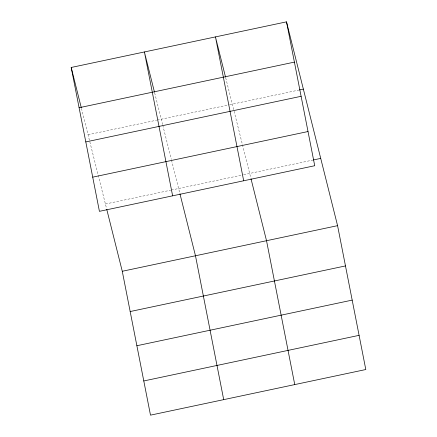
<?xml version="1.0" encoding="UTF-8"?>
<svg xmlns="http://www.w3.org/2000/svg" width="437" height="437" viewBox="0 0 437 437"><rect width="100%" height="100%" fill="white"/><g stroke="black" fill="none" stroke-linecap="round" stroke-linejoin="round"><path stroke-width="0.33" stroke-dasharray="2.19 1.64" d="M88.05 134.722L156.599 120.202M157.26 120.06L228.988 104.864M229.649 104.722L298.706 90.093M105.415 204.019L170.632 190.199M171.299 190.062L243.032 174.86M243.693 174.724L312.755 160.089M225.694 77.786L250.827 178.072M154.649 92.841L162.58 124.496M162.744 125.151L171.342 159.472M171.506 160.133L179.776 193.127M81.44 108.349L106.573 208.635"/><path stroke-width="0.66" d="M286.503 21.85L314.727 165.727L99.423 211.339L71.198 67.467L286.503 21.85L337.577 225.661L365.802 369.533L150.497 415.15L122.273 271.273L106.737 209.296M79.097 107.731L294.401 62.114M299.372 89.951L303.354 89.11M85.805 141.921L301.109 96.304M92.715 177.149L308.019 131.532M313.416 159.947L320.72 158.402M122.273 271.273L337.577 225.661M130.171 311.543L345.476 265.925M136.879 345.733L352.184 300.115M143.789 380.96L359.094 335.343M225.53 77.125L215.452 36.905L243.682 180.776M250.991 178.733L266.526 240.711L294.751 384.587M154.48 92.18L144.401 51.959L172.631 195.831M179.94 193.782L195.476 255.765L223.7 399.642M71.198 67.467L81.277 107.688"/></g></svg>
